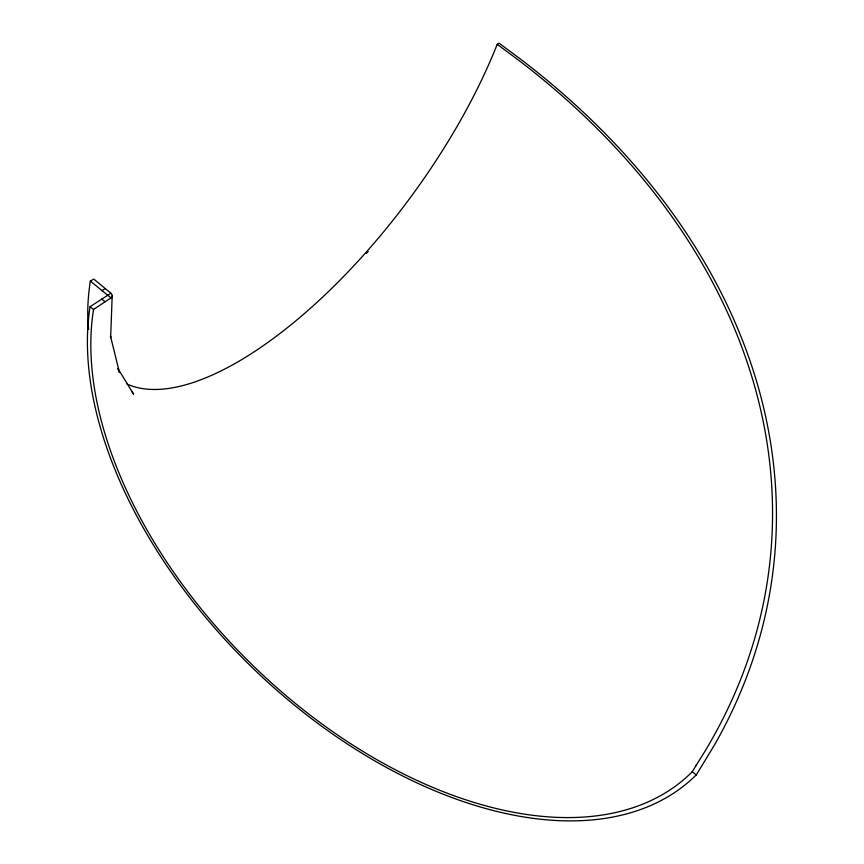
<?xml version="1.0" encoding="UTF-8"?>
<svg xmlns="http://www.w3.org/2000/svg" width="864" height="864" viewBox="0 0 864 864"><rect width="100%" height="100%" fill="white"/><g stroke="black" fill="none" stroke-linecap="round" stroke-linejoin="round"><path stroke-width="1.3" d="M112.19 295.834L110.635 337.684L110.462 336.053L119.48 372.578L117.839 368.474M696.179 765.418L692.194 771.746L696.287 774.911L714.56 744.822A842.162 614.92 6.4 0 0 521.726 60.026L499.111 43.2L497.21 44.302A318.395 127.98 -53.5 0 1 127.084 384.08M110.894 293.252L90.04 306.72L93.582 309.452L110.97 297.896A4.849 3.402 11.2 0 0 110.894 293.252L93.798 279.072L90.342 281.081A322.65 129.762 -53.5 0 0 88.636 329.314M101.898 290.682L105.257 288.576M110.97 297.896L90.342 281.081M497.21 44.302L519.804 61.117A835.898 610.038 6.5 0 1 695.963 765.58M101.65 299.041L105.095 301.795M131.587 391.23L133.639 394.254L118.055 368.788M692.226 771.779A391.057 233.129 44.5 0 1 308.891 714.139A391.057 233.129 44.5 0 1 93.55 309.431M696.254 774.889A396.252 236.347 44.5 0 1 299.084 708.944A396.263 236.358 44.5 0 1 90.061 306.731M368.172 251.456A322.661 129.784 -53.5 0 1 366.401 253.465"/></g></svg>
